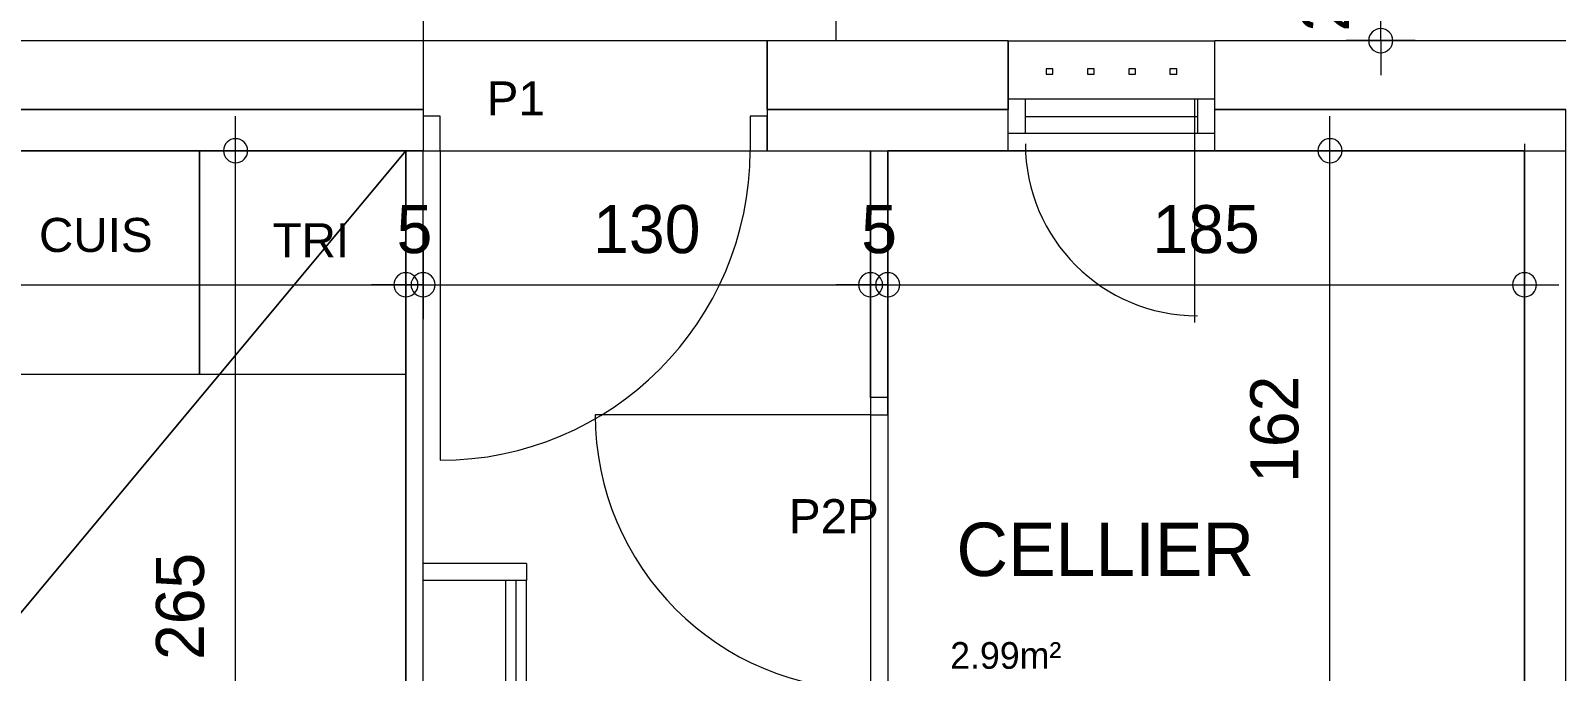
# Model space of a CAD drawing. Header units: metres. Extents: x -30.4 to 29.6, y -50.6 to 0.4.
# Drawn here: x -26.899 to -22.44, y -24.304 to -22.442 of the extents above; entities that cross this region are included whole.
import ezdxf
from ezdxf.enums import TextEntityAlignment as Align
from ezdxf.lldxf.tags import DXFTag

# ---------------------------------------------------------------- set-up
doc = ezdxf.new("R2010")
doc.units = ezdxf.units.M
doc.header["$MEASUREMENT"] = 0
for name, color, linetype in [('Calque commun', 7, 'Continuous'), ('Calque5', 7, 'Continuous'), ('Textes', 7, 'Continuous')]:
    doc.layers.add(name, color=color, linetype=linetype)
doc.styles.add('Arial4', font='arial.ttf', dxfattribs={"height": 0.098961})
doc.styles.add('Century Gothic', font='GOTHIC.TTF', dxfattribs={"height": 0.139636})
doc.styles.add('Century Gothic15', font='GOTHIC.TTF', dxfattribs={"height": 0.155151})
doc.styles.add('Century Gothic7', font='GOTHIC.TTF', dxfattribs={"height": 0.077575})
tags = doc.linetypes.add('HIDDEN', pattern=[0.375, 0.25, -0.125]).pattern_tags.tags
tags[6:7] = [DXFTag(74, 4), DXFTag(75, 0), DXFTag(340, '0'), DXFTag(46, 1.0), DXFTag(50, 0.0), DXFTag(44, 0.0), DXFTag(45, 0.0)]
tags[4:5] = [DXFTag(74, 4), DXFTag(75, 0), DXFTag(340, '0'), DXFTag(46, 1.0), DXFTag(50, 0.0), DXFTag(44, 0.0), DXFTag(45, 0.0)]
tags = doc.linetypes.add('HIDDEN2', pattern=[0.1875, 0.125, -0.0625]).pattern_tags.tags
tags[6:7] = [DXFTag(74, 4), DXFTag(75, 0), DXFTag(340, '0'), DXFTag(46, 1.0), DXFTag(50, 0.0), DXFTag(44, 0.0), DXFTag(45, 0.0)]
tags[4:5] = [DXFTag(74, 4), DXFTag(75, 0), DXFTag(340, '0'), DXFTag(46, 1.0), DXFTag(50, 0.0), DXFTag(44, 0.0), DXFTag(45, 0.0)]

# ---------------------------------------------------------------- blocks, each defined once
blk = doc.blocks.new('Block9665')
at = {"layer": 'Calque commun', "color": 7, "linetype": 'Continuous', "lineweight": 18}
for p, q in [((-28.8388, -22.4706), (-25.7588, -22.4706)), ((-24.7588, -22.4706), (-24.0588, -22.4706)), ((-23.4588, -22.4706), (-22.4388, -22.4706))]:
    blk.add_line(p, q, dxfattribs=at)
at = {"layer": 'Calque commun', "color": 7, "linetype": 'Continuous', "lineweight": 9}
for p, q in [((-28.6388, -22.6706), (-25.7588, -22.6706)), ((-24.7588, -22.6706), (-24.0588, -22.6706)), ((-23.4588, -22.6706), (-22.4388, -22.6706)), ((-28.5188, -22.7907), (-25.7588, -22.7907)), ((-24.7588, -22.7907), (-24.0588, -22.7907)), ((-23.4588, -22.7907), (-22.4388, -22.7907))]:
    blk.add_line(p, q, dxfattribs=at)
blk = doc.blocks.new('@PRES_1_$$_1')
at = {"layer": 'Calque commun', "color": 5, "linetype": 'Continuous', "lineweight": 9}
blk.add_line((0.05, 0.32), (0.05, 1.22), dxfattribs=at)
at = {"layer": 'Calque commun', "color": 5, "linetype": 'Continuous', "lineweight": 9, "extrusion": (0, 0, -1)}
blk.add_arc((-0.05, 0.32), 0.9, 90, 180, dxfattribs=at)
at = {"layer": 'Calque commun', "color": 5, "linetype": 'Continuous', "lineweight": 9}
mesh = blk.add_polyface(dxfattribs=at)
corners = [(0, 0.22), (0, 0.32), (0.05, 0.32), (0.05, 0.22)]
mesh.append_faces([[corners[k] for k in face] for face in [(0, 1, 2, 3)]], dxfattribs={"color": 5})
mesh = blk.add_polyface(dxfattribs=at)
corners = [(0.95, 0.22), (0.95, 0.32), (1, 0.32), (1, 0.22)]
mesh.append_faces([[corners[k] for k in face] for face in [(0, 1, 2, 3)]], dxfattribs={"color": 5})
blk = doc.blocks.new('@PRES_1_$$_1-2')
at = {"layer": 'Calque commun', "color": 0, "linetype": 'Continuous', "lineweight": 9}
blk.add_line((0, 0), (0, 0.32), dxfattribs=at)
blk = doc.blocks.new('@PRES_1_$$_1-3')
at = {"layer": 'Calque commun', "color": 0, "linetype": 'Continuous', "lineweight": 9}
blk.add_line((0, 0), (0, 0.32), dxfattribs=at)
blk = doc.blocks.new('INTER_2D_COMB')
at = {"layer": 'Calque commun', "color": 0, "linetype": 'ByBlock', "lineweight": -2}
blk.add_blockref('@PRES_1_$$_1', (0, 0), dxfattribs=at)
at = {"layer": 'Calque commun', "color": 5, "linetype": 'ByBlock', "lineweight": -2}
blk.add_blockref('@PRES_1_$$_1-2', (0, 0), dxfattribs=at)
at = {"layer": 'Calque commun', "color": 5, "linetype": 'ByBlock', "lineweight": -2, "extrusion": (0, 0, -1), "xscale": -1, "yscale": -1, "zscale": -1, "rotation": -180}
blk.add_blockref('@PRES_1_$$_1-3', (-1, 0), dxfattribs=at)
blk = doc.blocks.new('PLACED_COMB')
at = {"layer": 'Calque commun', "color": 0, "linetype": 'ByBlock', "lineweight": -2}
blk.add_blockref('INTER_2D_COMB', (0, 0), dxfattribs=at)
blk = doc.blocks.new('Block17413')
at = {"layer": 'Calque commun', "color": 7, "linetype": 'Continuous', "lineweight": 9}
blk.add_line((-22.5588, -22.7707), (-22.5588, -31.1306), dxfattribs=at)
blk = doc.blocks.new('120x220')
at = {"layer": 'Calque commun', "color": 7, "linetype": 'HIDDEN', "lineweight": 9}
mesh = blk.add_polyface(dxfattribs=at)
corners = [(0, 2.2), (0, 0), (1.2, 0), (1.2, 2.2)]
mesh.append_faces([[corners[k] for k in face] for face in [(0, 1, 2, 3)]], dxfattribs={"color": 7})
blk = doc.blocks.new('@PRES_1_$$_1-13')
at = {"layer": 'Calque commun', "color": 5, "linetype": 'Continuous', "lineweight": 9}
for p, q in [((0, 0.32), (0.6, 0.32)), ((0.6, 0.15), (0, 0.15)), ((0.05, 0.05), (0.05, 0.15)), ((0.55, 0.15), (0.55, 0.05)), ((0.05, 0.1), (0.55, 0.1)), ((0.6, 0.05), (0, 0.05)), ((0, 0), (0.6, 0))]:
    blk.add_line(p, q, dxfattribs=at)
blk = doc.blocks.new('@PRES_1_$$_1-14')
at = {"layer": 'Calque commun', "color": 7, "linetype": 'Continuous', "lineweight": 9}
blk.add_line((0, 0), (0, 0.32), dxfattribs=at)
blk = doc.blocks.new('@PRES_1_$$_1-15')
at = {"layer": 'Calque commun', "color": 7, "linetype": 'Continuous', "lineweight": 9}
blk.add_line((0, 0), (0, 0.32), dxfattribs=at)
blk = doc.blocks.new('INTER_2D_COMB5')
at = {"layer": 'Calque commun', "color": 0, "linetype": 'ByBlock', "lineweight": -2}
for name in ['@PRES_1_$$_1-13', '@PRES_1_$$_1-14']:
    blk.add_blockref(name, (0, 0), dxfattribs=at)
at = {"layer": 'Calque commun', "color": 0, "linetype": 'ByBlock', "lineweight": -2, "extrusion": (0, 0, -1), "xscale": -1, "yscale": -1, "zscale": -1, "rotation": -180}
blk.add_blockref('@PRES_1_$$_1-15', (-0.6, 0), dxfattribs=at)
blk = doc.blocks.new('PLACED_COMB5')
at = {"layer": 'Calque commun', "color": 0, "linetype": 'ByBlock', "lineweight": -2}
blk.add_blockref('INTER_2D_COMB5', (0, 0), dxfattribs=at)
blk = doc.blocks.new('new263')
at = {"layer": 'Calque commun', "color": 5, "linetype": 'Continuous', "lineweight": 9}
blk.add_arc((0, 0), 0.5, 0, 359.99941, dxfattribs=at)
blk = doc.blocks.new('new264')
at = {"layer": 'Calque commun', "color": 5, "linetype": 'Continuous', "lineweight": 9}
blk.add_arc((0, 0), 0.5, 0, 359.99941, dxfattribs=at)
blk = doc.blocks.new('DimLine38893')
at = {"layer": 'Calque commun', "color": 5, "linetype": 'Continuous', "lineweight": 9}
for p, q in [((-22.9765, -22.2107), (-22.9765, -22.1107)), ((-22.8765, -22.2107), (-23.0765, -22.2107)), ((-22.9765, -22.4706), (-22.9765, -22.2107)), ((-22.8765, -22.4706), (-23.0765, -22.4706)), ((-22.9765, -22.4706), (-22.9765, -22.5706))]:
    blk.add_line(p, q, dxfattribs=at)
at = {"layer": 'Calque commun', "color": 5, "linetype": 'Continuous', "lineweight": 9, "xscale": 0.07000000029802322, "yscale": 0.07000000029802322, "zscale": 0.07000000029802322, "rotation": 90}
for name, p in [('new264', (-22.9765, -22.2107)), ('new263', (-22.9765, -22.4706))]:
    blk.add_blockref(name, p, dxfattribs=at)
at = {"layer": 'Calque commun', "color": 5, "linetype": 'Continuous', "lineweight": 9, "style": 'Century Gothic'}
blk.add_text('26', height=0.13964, rotation=90, dxfattribs=at).set_placement((-23.0265, -22.3407), align=Align.BOTTOM_CENTER)
blk = doc.blocks.new('XMODULE1Pcent 16NONPMR')
at = {"layer": 'Calque commun', "color": 5, "linetype": 'Continuous', "lineweight": 9}
blk.add_arc((0, 0), 0.5, 0, 359.99941, dxfattribs=at)
blk = doc.blocks.new('XMODULE1Pcent 16NONPMR2')
at = {"layer": 'Calque commun', "color": 5, "linetype": 'Continuous', "lineweight": 9}
blk.add_arc((0, 0), 0.5, 0, 359.99941, dxfattribs=at)
blk = doc.blocks.new('DimLine53246')
at = {"layer": 'Calque commun', "color": 5, "linetype": 'Continuous', "lineweight": 9}
for p, q in [((16.0815, -18.1163), (16.0815, -18.3163)), ((17.3815, -18.1163), (17.3815, -18.3163)), ((16.0815, -18.2163), (15.9815, -18.2163)), ((16.0815, -18.2163), (17.3815, -18.2163)), ((17.3815, -18.2163), (17.4815, -18.2163))]:
    blk.add_line(p, q, dxfattribs=at)
at = {"layer": 'Calque commun', "color": 5, "linetype": 'Continuous', "lineweight": 9, "xscale": 0.07000000029802322, "yscale": 0.07000000029802322, "zscale": 0.07000000029802322}
for name, p in [('XMODULE1Pcent 16NONPMR', (16.0815, -18.2163)), ('XMODULE1Pcent 16NONPMR2', (17.3815, -18.2163))]:
    blk.add_blockref(name, p, dxfattribs=at)
at = {"layer": 'Calque commun', "color": 5, "linetype": 'Continuous', "lineweight": 9, "style": 'Century Gothic'}
blk.add_text('130', height=0.13964, dxfattribs=at).set_placement((16.7315, -18.1663), align=Align.BOTTOM_CENTER)
blk = doc.blocks.new('@PRES_1_$$_1-40')
at = {"layer": 'Calque commun', "color": 5, "linetype": 'Continuous', "lineweight": 9}
blk.add_line((0.05, 0.05), (0.05, 0.85), dxfattribs=at)
at = {"layer": 'Calque commun', "color": 5, "linetype": 'Continuous', "lineweight": 9, "extrusion": (0, 0, -1)}
blk.add_arc((-0.05, 0.05), 0.8, 90, 180, dxfattribs=at)
at = {"layer": 'Calque commun', "color": 5, "linetype": 'Continuous', "lineweight": 9}
mesh = blk.add_polyface(dxfattribs=at)
corners = [(0, 0), (0, 0.05), (0.05, 0.05), (0.05, 0)]
mesh.append_faces([[corners[k] for k in face] for face in [(0, 1, 2, 3)]], dxfattribs={"color": 5})
mesh = blk.add_polyface(dxfattribs=at)
corners = [(0.85, 0), (0.85, 0.05), (0.9, 0.05), (0.9, 0)]
mesh.append_faces([[corners[k] for k in face] for face in [(0, 1, 2, 3)]], dxfattribs={"color": 5})
blk = doc.blocks.new('@PRES_1_$$_1-41')
at = {"layer": 'Calque commun', "color": 0, "linetype": 'Continuous', "lineweight": 9}
blk.add_line((0, 0), (0, 0.05), dxfattribs=at)
blk = doc.blocks.new('@PRES_1_$$_1-42')
at = {"layer": 'Calque commun', "color": 0, "linetype": 'Continuous', "lineweight": 9}
blk.add_line((0, 0), (0, 0.05), dxfattribs=at)
blk = doc.blocks.new('INTER_2D_COMB14')
at = {"layer": 'Calque5', "color": 0, "linetype": 'ByBlock', "lineweight": -2}
blk.add_blockref('@PRES_1_$$_1-40', (0, 0), dxfattribs=at)
at = {"layer": 'Calque5', "color": 15, "linetype": 'ByBlock', "lineweight": -2}
blk.add_blockref('@PRES_1_$$_1-41', (0, 0), dxfattribs=at)
at = {"layer": 'Calque5', "color": 15, "linetype": 'ByBlock', "lineweight": -2, "extrusion": (0, 0, -1), "xscale": -1, "yscale": -1, "zscale": -1, "rotation": -180}
blk.add_blockref('@PRES_1_$$_1-42', (-0.9, 0), dxfattribs=at)
blk = doc.blocks.new('PLACED_COMB14')
at = {"layer": 'Calque5', "color": 0, "linetype": 'ByBlock', "lineweight": -2}
blk.add_blockref('INTER_2D_COMB14', (0, 0), dxfattribs=at)
blk = doc.blocks.new('XMODULE1Pcent 16NONPMR3')
at = {"layer": 'Calque commun', "color": 5, "linetype": 'Continuous', "lineweight": 9}
blk.add_arc((0, 0), 0.5, 0, 359.99941, dxfattribs=at)
blk = doc.blocks.new('XMODULE1Pcent 16NONPMR4')
at = {"layer": 'Calque commun', "color": 5, "linetype": 'Continuous', "lineweight": 9}
blk.add_arc((0, 0), 0.5, 0, 359.99941, dxfattribs=at)
blk = doc.blocks.new('DimLine55267')
at = {"layer": 'Calque commun', "color": 5, "linetype": 'Continuous', "lineweight": 9}
for p, q in [((13.3216, -18.1163), (13.3216, -18.3163)), ((16.0315, -18.1163), (16.0315, -18.3163)), ((13.3216, -18.2163), (13.2215, -18.2163)), ((13.3216, -18.2163), (16.0315, -18.2163)), ((16.0315, -18.2163), (16.1315, -18.2163))]:
    blk.add_line(p, q, dxfattribs=at)
at = {"layer": 'Calque commun', "color": 5, "linetype": 'Continuous', "lineweight": 9, "xscale": 0.07000000029802322, "yscale": 0.07000000029802322, "zscale": 0.07000000029802322}
for name, p in [('XMODULE1Pcent 16NONPMR3', (13.3216, -18.2163)), ('XMODULE1Pcent 16NONPMR4', (16.0315, -18.2163))]:
    blk.add_blockref(name, p, dxfattribs=at)
at = {"layer": 'Calque commun', "color": 5, "linetype": 'Continuous', "lineweight": 9, "style": 'Century Gothic'}
blk.add_text('271', height=0.13964, dxfattribs=at).set_placement((14.6765, -18.1663), align=Align.BOTTOM_CENTER)
blk = doc.blocks.new('XMODULE1Pcent 16NONPMR5')
at = {"layer": 'Calque commun', "color": 5, "linetype": 'Continuous', "lineweight": 9}
blk.add_arc((0, 0), 0.5, 0, 359.99941, dxfattribs=at)
blk = doc.blocks.new('XMODULE1Pcent 16NONPMR6')
at = {"layer": 'Calque commun', "color": 5, "linetype": 'Continuous', "lineweight": 9}
blk.add_arc((0, 0), 0.5, 0, 359.99941, dxfattribs=at)
blk = doc.blocks.new('DimLine55275')
at = {"layer": 'Calque commun', "color": 5, "linetype": 'Continuous', "lineweight": 9}
for p, q in [((16.0315, -18.1163), (16.0315, -18.3163)), ((16.0815, -18.1163), (16.0815, -18.3163)), ((16.0315, -18.2163), (15.9315, -18.2163)), ((16.0315, -18.2163), (16.0815, -18.2163)), ((16.0815, -18.2163), (16.1815, -18.2163))]:
    blk.add_line(p, q, dxfattribs=at)
at = {"layer": 'Calque commun', "color": 5, "linetype": 'Continuous', "lineweight": 9, "xscale": 0.07000000029802322, "yscale": 0.07000000029802322, "zscale": 0.07000000029802322}
for name, p in [('XMODULE1Pcent 16NONPMR5', (16.0315, -18.2163)), ('XMODULE1Pcent 16NONPMR6', (16.0815, -18.2163))]:
    blk.add_blockref(name, p, dxfattribs=at)
at = {"layer": 'Calque commun', "color": 5, "linetype": 'Continuous', "lineweight": 9, "style": 'Century Gothic'}
blk.add_text('5', height=0.1396, dxfattribs=at).set_placement((16.0565, -18.1663), align=Align.BOTTOM_CENTER)
blk = doc.blocks.new('XMODULE1Pcent 16NONPMR7')
at = {"layer": 'Calque commun', "color": 5, "linetype": 'Continuous', "lineweight": 9}
blk.add_arc((0, 0), 0.5, 0, 359.99941, dxfattribs=at)
blk = doc.blocks.new('XMODULE1Pcent 16NONPMR8')
at = {"layer": 'Calque commun', "color": 5, "linetype": 'Continuous', "lineweight": 9}
blk.add_arc((0, 0), 0.5, 0, 359.99941, dxfattribs=at)
blk = doc.blocks.new('DimLine55283')
at = {"layer": 'Calque commun', "color": 5, "linetype": 'Continuous', "lineweight": 9}
for p, q in [((17.3815, -18.3163), (17.3815, -18.1163)), ((17.4315, -18.1163), (17.4315, -18.3163)), ((17.3815, -18.2163), (17.2815, -18.2163)), ((17.3815, -18.2163), (17.4315, -18.2163)), ((17.4315, -18.2163), (17.5315, -18.2163))]:
    blk.add_line(p, q, dxfattribs=at)
at = {"layer": 'Calque commun', "color": 5, "linetype": 'Continuous', "lineweight": 9, "xscale": 0.07000000029802322, "yscale": 0.07000000029802322, "zscale": 0.07000000029802322}
for name, p in [('XMODULE1Pcent 16NONPMR7', (17.3815, -18.2163)), ('XMODULE1Pcent 16NONPMR8', (17.4315, -18.2163))]:
    blk.add_blockref(name, p, dxfattribs=at)
at = {"layer": 'Calque commun', "color": 5, "linetype": 'Continuous', "lineweight": 9, "style": 'Century Gothic'}
blk.add_text('5', height=0.1396, dxfattribs=at).set_placement((17.4065, -18.1663), align=Align.BOTTOM_CENTER)
blk = doc.blocks.new('XMODULE1Pcent 16NONPMR21')
at = {"layer": 'Calque commun', "color": 5, "linetype": 'Continuous', "lineweight": 9}
blk.add_arc((0, 0), 0.5, 0, 359.99941, dxfattribs=at)
blk = doc.blocks.new('XMODULE1Pcent 16NONPMR22')
at = {"layer": 'Calque commun', "color": 5, "linetype": 'Continuous', "lineweight": 9}
blk.add_arc((0, 0), 0.5, 0, 359.99941, dxfattribs=at)
blk = doc.blocks.new('DimLine55360')
at = {"layer": 'Calque commun', "color": 5, "linetype": 'Continuous', "lineweight": 9}
for p, q in [((18.7164, -17.8266), (18.7164, -17.7266)), ((18.8164, -17.8266), (18.6164, -17.8266)), ((18.7164, -19.4466), (18.7164, -17.8266)), ((18.8164, -19.4466), (18.6164, -19.4466)), ((18.7164, -19.4466), (18.7164, -19.5466))]:
    blk.add_line(p, q, dxfattribs=at)
at = {"layer": 'Calque commun', "color": 5, "linetype": 'Continuous', "lineweight": 9, "xscale": 0.07000000029802322, "yscale": 0.07000000029802322, "zscale": 0.07000000029802322, "rotation": 90}
for name, p in [('XMODULE1Pcent 16NONPMR22', (18.7164, -17.8266)), ('XMODULE1Pcent 16NONPMR21', (18.7164, -19.4466))]:
    blk.add_blockref(name, p, dxfattribs=at)
at = {"layer": 'Calque commun', "color": 5, "linetype": 'Continuous', "lineweight": 9, "style": 'Century Gothic'}
blk.add_text('162', height=0.13964, rotation=90.0001, dxfattribs=at).set_placement((18.6664, -18.6366), align=Align.BOTTOM_CENTER)
blk = doc.blocks.new('XMODULE1Pcent 16NONPMR25')
at = {"layer": 'Calque commun', "color": 5, "linetype": 'Continuous', "lineweight": 9}
blk.add_arc((0, 0), 0.5, 0, 359.99941, dxfattribs=at)
blk = doc.blocks.new('XMODULE1Pcent 16NONPMR26')
at = {"layer": 'Calque commun', "color": 5, "linetype": 'Continuous', "lineweight": 9}
blk.add_arc((0, 0), 0.5, 0, 359.99941, dxfattribs=at)
blk = doc.blocks.new('DimLine55678')
at = {"layer": 'Calque commun', "color": 5, "linetype": 'Continuous', "lineweight": 9}
for p, q in [((15.5367, -17.8266), (15.5367, -17.7266)), ((15.6367, -17.8266), (15.4367, -17.8266)), ((15.5367, -20.4766), (15.5367, -17.8266)), ((15.6367, -20.4766), (15.4367, -20.4766)), ((15.5367, -20.4766), (15.5367, -20.5766))]:
    blk.add_line(p, q, dxfattribs=at)
at = {"layer": 'Calque commun', "color": 5, "linetype": 'Continuous', "lineweight": 9, "xscale": 0.07000000029802322, "yscale": 0.07000000029802322, "zscale": 0.07000000029802322, "rotation": 90}
for name, p in [('XMODULE1Pcent 16NONPMR26', (15.5367, -17.8266)), ('XMODULE1Pcent 16NONPMR25', (15.5367, -20.4766))]:
    blk.add_blockref(name, p, dxfattribs=at)
at = {"layer": 'Calque commun', "color": 5, "linetype": 'Continuous', "lineweight": 9, "style": 'Century Gothic'}
blk.add_text('265', height=0.13964, rotation=90, dxfattribs=at).set_placement((15.4867, -19.1516), align=Align.BOTTOM_CENTER)
blk = doc.blocks.new('60x65')
at = {"layer": 'Calque commun', "color": 7, "linetype": 'HIDDEN', "lineweight": 9}
mesh = blk.add_polyface(dxfattribs=at)
corners = [(0, 0.6), (0.65, 0.6), (0.65, 0), (0, 0)]
mesh.append_faces([[corners[k] for k in face] for face in [(0, 1, 2, 3)]], dxfattribs={"color": 7})
blk = doc.blocks.new('XMODULE1Pcent 16NONPMR55')
at = {"layer": 'Calque commun', "color": 5, "linetype": 'Continuous', "lineweight": 9}
blk.add_arc((0, 0), 0.5, 0, 359.99941, dxfattribs=at)
blk = doc.blocks.new('XMODULE1Pcent 16NONPMR56')
at = {"layer": 'Calque commun', "color": 5, "linetype": 'Continuous', "lineweight": 9}
blk.add_arc((0, 0), 0.5, 0, 359.99941, dxfattribs=at)
blk = doc.blocks.new('DimLine60902')
at = {"layer": 'Calque commun', "color": 5, "linetype": 'Continuous', "lineweight": 9}
for p, q in [((17.4315, -18.3163), (17.4315, -18.1163)), ((19.2815, -18.1163), (19.2815, -18.3163)), ((17.4315, -18.2163), (17.3315, -18.2163)), ((17.4315, -18.2163), (19.2815, -18.2163)), ((19.2815, -18.2163), (19.3815, -18.2163))]:
    blk.add_line(p, q, dxfattribs=at)
at = {"layer": 'Calque commun', "color": 5, "linetype": 'Continuous', "lineweight": 9, "xscale": 0.07000000029802322, "yscale": 0.07000000029802322, "zscale": 0.07000000029802322}
for name, p in [('XMODULE1Pcent 16NONPMR55', (17.4315, -18.2163)), ('XMODULE1Pcent 16NONPMR56', (19.2815, -18.2163))]:
    blk.add_blockref(name, p, dxfattribs=at)
at = {"layer": 'Calque commun', "color": 5, "linetype": 'Continuous', "lineweight": 9, "style": 'Century Gothic'}
blk.add_text('185', height=0.13964, dxfattribs=at).set_placement((18.3565, -18.1663), align=Align.BOTTOM_CENTER)
blk = doc.blocks.new('XMODULE1Pcent 16NONPMR63')
at = {"layer": 'Calque commun', "color": 15, "linetype": 'Continuous', "lineweight": 18}
for p, q in [((16.0315, -17.8266), (16.0315, -20.3966)), ((16.0815, -17.8266), (16.0315, -17.8266)), ((16.0815, -19.0266), (16.0815, -17.8266)), ((17.3815, -17.8266), (17.4315, -17.8266)), ((17.3815, -18.5445), (17.3815, -17.8266)), ((17.4315, -18.5445), (17.4315, -17.8266)), ((16.3815, -19.0266), (16.0815, -19.0266)), ((16.3815, -19.0266), (16.3815, -19.0766)), ((16.0815, -20.3966), (16.0815, -19.0766)), ((16.3815, -19.0766), (16.0815, -19.0766))]:
    blk.add_line(p, q, dxfattribs=at)
at = {"layer": 'Calque commun', "color": 7, "linetype": 'Continuous', "lineweight": 9}
for p, q in [((17.3815, -18.4516), (17.3815, -17.8266)), ((16.3215, -20.3966), (16.3215, -19.0766)), ((16.3815, -19.0766), (16.3215, -19.0766)), ((16.3515, -20.3966), (16.3515, -19.0766)), ((16.3815, -20.3966), (16.3815, -19.0766))]:
    blk.add_line(p, q, dxfattribs=at)
at = {"layer": 'Calque commun', "color": 5, "linetype": 'Continuous', "lineweight": 9}
for name in ['DimLine55678', 'DimLine55360', 'DimLine55267', 'DimLine55275', 'DimLine53246', 'DimLine55283', 'DimLine60902']:
    blk.add_blockref(name, (0, 0), dxfattribs=at)
at = {"layer": 'Calque commun', "color": 0, "linetype": 'ByBlock', "lineweight": -2, "extrusion": (0, 0, -1), "xscale": -1, "yscale": -1, "zscale": -1, "rotation": 90.00000000000001}
for name, p in [('60x65', (-15.4315, -17.8266)), ('60x65', (-16.0315, -17.8266)), ('PLACED_COMB14', (-17.4315, -18.5445))]:
    blk.add_blockref(name, p, dxfattribs=at)
at = {"layer": 'Calque commun', "color": 9, "linetype": 'ByBlock', "lineweight": -2, "style": 'Century Gothic7'}
blk.add_text('2.99m²', height=0.07758, dxfattribs=at).set_placement((17.9357, -19.2554), align=Align.TOP_RIGHT)
at = {"layer": 'Textes', "color": 5, "linetype": 'ByBlock', "lineweight": -2, "style": 'Arial4'}
for s, p in [('CUIS', (14.9654, -18.1507)), ('TRI', (15.644, -18.1663)), ('P2P', (17.1443, -18.9684))]:
    blk.add_text(s, height=0.09896, dxfattribs=at).set_placement(p, align=Align.BOTTOM_LEFT)
at = {"layer": 'Textes', "color": 5, "linetype": 'ByBlock', "lineweight": -2, "style": 'Century Gothic15'}
blk.add_text('CELLIER', height=0.15515, dxfattribs=at).set_placement((17.631, -18.9081), align=Align.TOP_LEFT)
at = {"layer": 'Calque commun', "color": 9, "linetype": 'Continuous', "lineweight": 18}
mesh = blk.add_polyface(dxfattribs=at)
corners = [(17.0395, -21.5019), (17.262, -21.3766), (16.0315, -20.4766), (13.9816, -20.2866), (16.0315, -17.8266), (13.3216, -17.8268), (16.9815, -22.4041), (13.3216, -26.1866), (19.2815, -26.1866), (16.9815, -21.654), (13.9816, -21.0066), (13.3216, -20.2866), (18.2659, -20.4766), (19.2815, -22.4041), (13.3216, -21.0066), (18.2659, -21.3766), (17.1586, -21.4553), (17.262, -21.4566)]
mesh.append_faces([[corners[k] for k in face] for face in [(7, 10, 14), (1, 16, 17)]], dxfattribs={"vtx0": -1, "color": 9})
mesh.append_faces([[corners[k] for k in face] for face in [(0, 2, 9)]], dxfattribs={"vtx0": -1, "vtx1": -1, "color": 9})
mesh.append_faces([[corners[k] for k in face] for face in [(0, 1, 2), (6, 10, 7), (2, 10, 9)]], dxfattribs={"vtx0": -1, "vtx1": -1, "vtx2": -1, "color": 9})
mesh.append_faces([[corners[k] for k in face] for face in [(3, 4, 5), (6, 7, 8), (3, 2, 4), (1, 12, 2)]], dxfattribs={"vtx0": -1, "vtx2": -1, "color": 9})
mesh.append_faces([[corners[k] for k in face] for face in [(11, 3, 5), (13, 6, 8)]], dxfattribs={"vtx1": -1, "color": 9})
mesh.append_faces([[corners[k] for k in face] for face in [(0, 16, 1), (3, 10, 2), (6, 9, 10)]], dxfattribs={"vtx1": -1, "vtx2": -1, "color": 9})
mesh.append_faces([[corners[k] for k in face] for face in [(1, 15, 12)]], dxfattribs={"vtx2": -1, "color": 9})
at = {"layer": 'Calque commun', "color": 9, "linetype": 'Continuous', "lineweight": 9}
mesh = blk.add_polyface(dxfattribs=at)
corners = [(17.3815, -20.3966), (16.0815, -20.3966), (16.0815, -17.8266), (17.3815, -17.8266)]
mesh.append_faces([[corners[k] for k in face] for face in [(0, 1, 2, 3)]], dxfattribs={"color": 9})
mesh = blk.add_polyface(dxfattribs=at)
corners = [(19.2815, -17.8266), (17.4315, -17.8266), (17.4315, -19.4445), (19.2815, -19.4466)]
mesh.append_faces([[corners[k] for k in face] for face in [(0, 1, 2, 3)]], dxfattribs={"color": 9})

msp = doc.modelspace()

# ---------------------------------------------------------------- linework, layer by layer
at = {"layer": 'Calque commun', "color": 12, "linetype": 'Continuous', "lineweight": 18}
for p, q in [((-25.7588, -22.4706), (-25.7588, -22.6307)), ((-25.7588, -22.6307), (-25.7588, -22.6706)), ((-25.7588, -22.6706), (-28.6388, -22.6706))]:
    msp.add_line(p, q, dxfattribs=at)
at = {"layer": 'Calque commun', "color": 7, "linetype": 'HIDDEN2', "lineweight": 9}
msp.add_line((-23.5177, -22.6402), (-23.5177, -23.2902), dxfattribs=at)
at = {"layer": 'Calque commun', "color": 7, "linetype": 'Continuous', "lineweight": 9}
for p, q in [((-24.4588, -22.7907), (-24.4588, -22.7907)), ((-23.7588, -22.7907), (-22.5588, -22.7907))]:
    msp.add_line(p, q, dxfattribs=at)
at = {"layer": 'Calque commun', "color": 12, "linetype": 'Continuous', "lineweight": 18}
for points in [[(-25.7588, -22.4706, 0), (-25.7588, -22.6706, 0), (-26.6588, -22.6706, 0), (-26.6588, -22.6706, 0)], [(-25.7588, -22.4706, 0), (-25.7588, -22.6706, 0), (-26.6588, -22.6706, 0), (-26.6588, -22.6706, 0)], [(-24.0588, -22.4706, 0), (-24.0588, -22.6706, 0), (-24.7588, -22.6706, 0), (-24.7588, -22.4706, 0)], [(-24.0588, -22.4706, 0), (-24.0588, -22.6706, 0), (-24.7588, -22.6706, 0), (-24.7588, -22.4706, 0)], [(-24.0388, -31.4706, 0), (-24.0388, -31.2707, 0), (-22.4388, -31.2707, 0), (-22.4388, -22.6706, 0), (-23.4588, -22.6706, 0), (-23.4588, -22.4706, 0)]]:
    msp.add_polyline3d(points, dxfattribs=at)
at = {"layer": 'Calque commun', "color": 7, "linetype": 'HIDDEN2', "lineweight": 9}
msp.add_arc((-23.5088, -22.7706), 0.5, 180, 270, dxfattribs=at)

# ---------------------------------------------------------------- block references
at = {"layer": 'Calque commun', "color": 0, "linetype": 'ByBlock', "lineweight": -2}
for name, p in [('120x220', (-25.7588, -22.4706)), ('Block9665', (0, 0)), ('PLACED_COMB5', (-24.0588, -22.7907)), ('Block17413', (0, 0)), ('XMODULE1Pcent 16NONPMR63', (-41.8403, -4.964))]:
    msp.add_blockref(name, p, dxfattribs=at)
at = {"layer": 'Calque commun', "color": 5, "linetype": 'Continuous', "lineweight": 9}
msp.add_blockref('DimLine38893', (0, 0), dxfattribs=at)
at = {"layer": 'Calque commun', "color": 0, "linetype": 'ByBlock', "lineweight": -2, "extrusion": (0, 0, -1), "xscale": -1, "yscale": -1, "zscale": -1}
msp.add_blockref('PLACED_COMB', (25.7588, -22.4706), dxfattribs=at)

# ---------------------------------------------------------------- texts
at = {"layer": 'Textes', "color": 5, "linetype": 'ByBlock', "lineweight": -2, "style": 'Arial4'}
msp.add_text('P1', height=0.09896, dxfattribs=at).set_placement((-25.5741, -22.7177), align=Align.BOTTOM_LEFT)

# ---------------------------------------------------------------- meshes
at = {"layer": 'Calque commun', "color": 7, "linetype": 'Continuous', "lineweight": 9}
mesh = msp.add_polyface(dxfattribs=at)
corners = [(29.6021, -8.6275), (-30.3979, -8.6275), (-30.3979, -50.6275), (29.6021, -50.6275)]
mesh.append_faces([[corners[k] for k in face] for face in [(0, 1, 2, 3)]], dxfattribs={"color": 7})
at = {"layer": 'Calque commun', "color": 25, "linetype": 'Continuous', "lineweight": 18}
mesh = msp.add_polyface(dxfattribs=at)
corners = [(-23.9288, -22.553), (-23.9488, -22.553), (-23.9488, -22.5679), (-23.9288, -22.5679)]
mesh.append_faces([[corners[k] for k in face] for face in [(0, 1, 2, 3)]], dxfattribs={"color": 25})
mesh = msp.add_polyface(dxfattribs=at)
corners = [(-23.8088, -22.553), (-23.8288, -22.553), (-23.8288, -22.5679), (-23.8088, -22.5679)]
mesh.append_faces([[corners[k] for k in face] for face in [(0, 1, 2, 3)]], dxfattribs={"color": 25})
mesh = msp.add_polyface(dxfattribs=at)
corners = [(-23.6888, -22.553), (-23.7088, -22.553), (-23.7088, -22.5679), (-23.6888, -22.5679)]
mesh.append_faces([[corners[k] for k in face] for face in [(0, 1, 2, 3)]], dxfattribs={"color": 25})
mesh = msp.add_polyface(dxfattribs=at)
corners = [(-23.5688, -22.553), (-23.5888, -22.553), (-23.5888, -22.5679), (-23.5688, -22.5679)]
mesh.append_faces([[corners[k] for k in face] for face in [(0, 1, 2, 3)]], dxfattribs={"color": 25})

doc.saveas('drawing.dxf')
